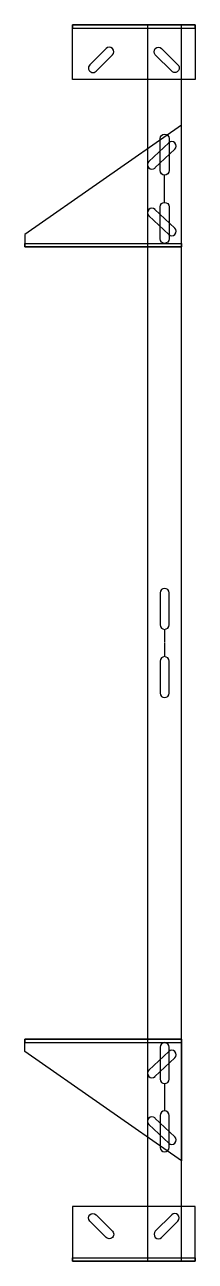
# Model space of a CAD drawing. Header units: millimetres. Extents: x -180 to 70, y -905 to 905.
import ezdxf

# ---------------------------------------------------------------- set-up
doc = ezdxf.new("R2010")
doc.units = ezdxf.units.MM
doc.linetypes.add('CENTERX2', pattern=[4, 2.5, -0.5, 0.5, -0.5])
for name, color, linetype in [('DEMİR-ÇELİK', 3, 'Continuous'), ('EKSEN', 253, 'CENTERX2'), ('KONSOL-TIRNAK grubu', 242, 'Continuous')]:
    doc.layers.add(name, color=color, linetype=linetype)

msp = doc.modelspace()

# ---------------------------------------------------------------- linework, layer by layer
at = {"color": 175, "linetype": 'Continuous', "lineweight": 25, "true_color": 0x4554a5}
for p, q in [((31, 732.2), (2, 704.7)), ((10.9, 695.3), (40, 722.8)), ((40, 607.2), (10.9, 634.7)), ((2, 625.3), (31, 597.8)), ((2, -625.3), (31, -597.8)), ((40, -607.2), (10.9, -634.7)), ((31, -732.2), (2, -704.7)), ((10.9, -695.3), (40, -722.8))]:
    msp.add_line(p, q, dxfattribs=at)
for points in [[(-180, 580), (50, 580), (50, 758), (-180, 598)], [(50, 580), (-180, 580), (-180, 585), (50, 585)], [(-180, -580), (50, -580), (50, -758), (-180, -598)], [(50, -580), (-180, -580), (-180, -585), (50, -585)]]:
    msp.add_lwpolyline(points, close=True, dxfattribs=at)
at = {"color": 114, "linetype": 'ByBlock', "true_color": 0x139b48}
for points in [[(18.5, 691.5), (18.5, 738.5, -1), (31.5, 738.5), (31.5, 691.5, -1)], [(18.5, 591.5), (18.5, 638.5, -1), (31.5, 638.5), (31.5, 591.5, -1)], [(18.5, 73.5), (18.5, 26.5, 1), (31.5, 26.5), (31.5, 73.5, 1)], [(18.5, -26.5), (18.5, -73.5, 1), (31.5, -73.5), (31.5, -26.5, 1)], [(18.5, -591.5), (18.5, -638.5, 1), (31.5, -638.5), (31.5, -591.5, 1)], [(18.5, -691.5), (18.5, -738.5, 1), (31.5, -738.5), (31.5, -691.5, 1)]]:
    msp.add_lwpolyline(points, format="xyb", close=True, dxfattribs=at)
at = {"color": 175, "linetype": 'Continuous', "lineweight": 25, "true_color": 0x4554a5}
for centre, start, end in [((35.5, 727.5), 313.4325, 133.4325), ((6.5, 700), 133.4325, 313.4325), ((6.5, 630), 46.5675, 226.5675), ((35.5, 602.5), 226.5675, 46.5675), ((35.5, -602.5), 313.4325, 133.4325), ((6.5, -630), 133.4325, 313.4325), ((6.5, -700), 46.5675, 226.5675), ((35.5, -727.5), 226.5675, 46.5675)]:
    msp.add_arc(centre, 6.5, start, end, dxfattribs=at)
at = {"layer": 'DEMİR-ÇELİK'}
msp.add_lwpolyline([(0, -905), (50, -905), (50, 905), (0, 905)], close=True, dxfattribs=at)
at = {"layer": 'EKSEN'}
for p, q in [((25, 645), (25, 685)), ((25, 20), (25, -20)), ((25, -645), (25, -685))]:
    msp.add_line(p, q, dxfattribs=at)
at = {"layer": 'KONSOL-TIRNAK grubu', "linetype": 'ByBlock'}
for points in [[(70, 825), (-110, 825), (-110, 905), (70, 905)], [(70, 905), (-110, 905), (-110, 900), (70, 900)], [(70, -825), (-110, -825), (-110, -905), (70, -905)], [(70, -905), (-110, -905), (-110, -900), (70, -900)]]:
    msp.add_lwpolyline(points, close=True, dxfattribs=at)
for points in [[(-75.4, 836.9), (-51.4, 860.9, 1), (-60.6, 870.1), (-84.6, 846.1, 1)], [(35.4, 836.9), (11.4, 860.9, -1), (20.6, 870.1), (44.6, 846.1, -1)], [(-75.4, -836.9), (-51.4, -860.9, -1), (-60.6, -870.1), (-84.6, -846.1, -1)], [(35.4, -836.9), (11.4, -860.9, 1), (20.6, -870.1), (44.6, -846.1, 1)]]:
    msp.add_lwpolyline(points, format="xyb", close=True, dxfattribs=at)

doc.saveas('drawing.dxf')
